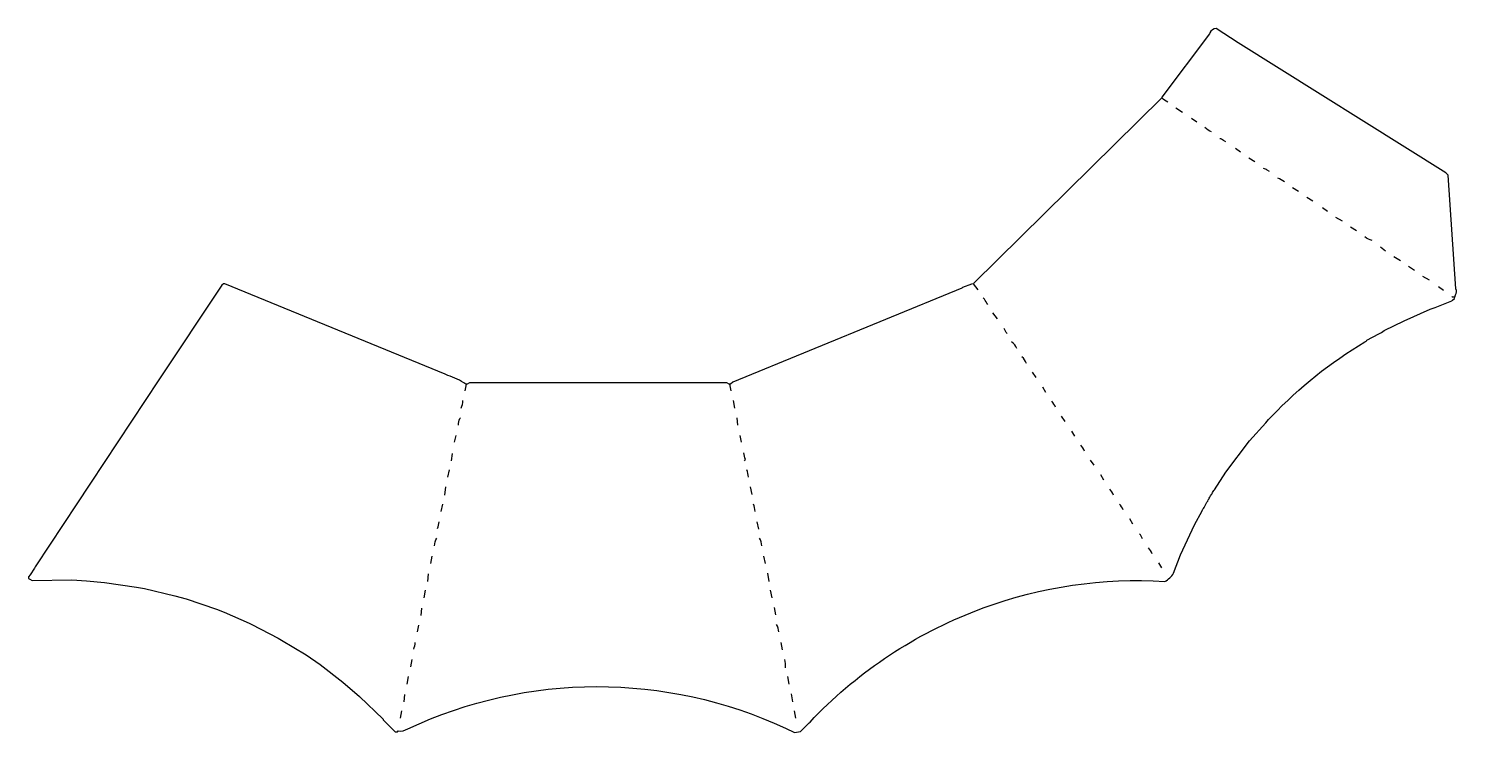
# Model space of a CAD drawing. Extents: x 197 to 2117, y 102 to 1048.
import ezdxf

# ---------------------------------------------------------------- set-up
doc = ezdxf.new("R2010")
doc.units = 0
doc.layers.get('0').update_dxf_attribs({"linetype": 'CONTINUOUS'})

msp = doc.modelspace()

# ---------------------------------------------------------------- linework, layer by layer
at = {"color": 7, "linetype": 'CONTINUOUS'}
for points in [[(1227, 102), (1234.946154, 103.430769), (1247, 115), (1248, 116, -0.108911), (1464.1, 262.8), (1480.9, 269.3, -0.103049), (1725, 305, 0.164401), (1736.7, 316.1), (1746.3, 340.9), (1765.2, 380.9), (1775.2, 399.9, -0.06304), (1777.8, 404.1), (1778.8, 406.1, -0.067868), (1783, 413, -0.129316), (1785.8, 418.1), (1786.2, 418.9, -0.113019), (1789, 423, -0.129316), (1791.8, 428.1), (1807, 452), (1839, 494), (1861, 518, -0.071068), (1869, 527, -0.06829), (1994.1, 626.8, 0.118981), (1997, 629), (2013.1, 637.8, 0.067868), (2020, 642), (2046.9, 655.2), (2082.1, 670.7), (2088.9, 673.3), (2111, 682), (2112.1, 682.8), (2114.7, 685.1), (2115, 687), (2115.8, 690.1, 0.285972), (2116.461929, 698.032995), (2106, 851), (2103, 854), (1823.9, 1028.8), (1794, 1048, 0.29833), (1785.8, 1042.1), (1785, 1041), (1721, 956), (1721, 955), (1468.2, 705.9), (1468, 705), (1465.088235, 704.647059), (1453.1, 699.8), (1451.9, 699.3), (1144.1, 572.8), (1141, 570), (1139, 570), (1136, 572), (790, 572), (787, 570), (785, 570, 0.072229), (760.9, 581.8), (757.1, 583.3), (461, 705), (459, 705), (457, 703), (456, 702), (372.2, 575.9), (207, 326, 0.067868), (205.2, 322.9), (199.2, 313.9), (197, 311), (197, 309), (198.9, 307.8), (202, 306), (255, 307), (274.976309, 305.526185), (298.959016, 303.54918), (342.076923, 297.384615), (353.076923, 295.384615), (393.9, 285.7), (408.911765, 281.647059), (449.9, 267.7), (459.9, 263.7), (493.9, 248.8), (497.1, 247.2), (532.846154, 228.769231), (537.1, 226.2), (570.153846, 206.230769), (589.18, 193.24), (619.795082, 169.754098), (642.223757, 150.248619), (674, 120), (674, 119), (690, 103), (693, 103), (694, 104, 0.166575), (707.1, 106.8, -0.221672), (1214.9, 107.8), (1227, 102)], [(1729, 949, -0.079216), (1721, 955)], [(1788, 909, -0.071762), (1779, 915)], [(1807, 896), (1803.846154, 897.769231, 0.108522), (1799, 900)], [(1866, 856), (1862.846154, 857.769231, 0.108522), (1858, 860)], [(1886, 842, 0.079474), (1877, 847)], [(2004, 763, -0.071135), (1994, 768)], [(1487, 677), (1485.8, 678.9, 0.069519), (1481, 686)], [(1513, 638, -0.084471), (1509, 645)], [(1526, 618, 0.156021), (1519, 627)], [(1539, 598, 0.133455), (1533, 607)], [(779, 538, 0.09779), (781, 548)], [(1578, 539, 0.116472), (1573, 547)], [(775, 515, -0.084195), (777, 524), (778, 525)], [(1617, 480, 0.116472), (1612, 488)], [(1160, 467), (1161, 469, -0.084195), (1159, 478)], [(1165, 445, 0.063906), (1163, 455)], [(1656, 421, 0.116472), (1651, 429)], [(1174, 399, 0.09779), (1172, 409)], [(1669, 401, 0.116472), (1664, 409)], [(747, 376, 0.084195), (749, 385)], [(1695, 362, 0.079116), (1691, 369)], [(743, 353, -0.143429), (746, 363)], [(1183, 353, 0.1709), (1180, 363)], [(1708, 342, 0.116472), (1703, 350)], [(1206, 237, 0.134143), (1203, 247)], [(715, 214, 0.084195), (717, 223)], [(1215, 189, 0.067304), (1214, 200)]]:
    msp.add_lwpolyline(points, format="xyb", dxfattribs=at)
for points in [[(1749, 935), (1740, 941)], [(1768, 922), (1761, 927)], [(1827, 882), (1820, 887)], [(1846, 869), (1838, 874)], [(1905, 829), (1897, 834)], [(1924, 816), (1916, 821)], [(1944, 802), (1937, 807)], [(1964, 789), (1955, 794)], [(1983, 776), (1975, 781)], [(2022, 749), (2015, 754)], [(2042, 736), (2033, 741)], [(2061, 723), (2053, 728)], [(2081, 710), (2072, 715)], [(1474, 697), (1468, 705)], [(2100, 696), (2093, 701)], [(2115, 687), (2112, 687), (2111, 688)], [(1500, 658), (1494, 666)], [(1552, 579), (1547, 586)], [(784, 561), (786, 570)], [(1142, 561), (1140, 570)], [(1565, 559), (1561, 566)], [(1147, 538), (1145, 548)], [(1151, 515), (1150, 525)], [(1591, 520), (1586, 527)], [(770, 492), (772, 501)], [(1156, 492), (1154, 501)], [(1604, 500), (1600, 507)], [(766, 467), (767, 477)], [(1630, 461), (1625, 468)], [(761, 445), (763, 455)], [(1643, 441), (1639, 448)], [(757, 421), (758, 432)], [(1170, 422), (1168, 432)], [(752, 399), (754, 409)], [(1179, 375), (1177, 385)], [(1682, 382), (1678, 389)], [(738, 329), (740, 339)], [(1188, 329), (1186, 339)], [(1721, 323), (1717, 330)], [(734, 305), (735, 315)], [(1193, 305), (1191, 316)], [(729, 283), (731, 293)], [(1197, 283), (1195, 293)], [(725, 259), (726, 269)], [(1202, 260), (1200, 270)], [(720, 237), (722, 246)], [(1211, 213), (1209, 223)], [(711, 190), (713, 200)], [(706, 167), (708, 177)], [(1220, 167), (1218, 177)], [(1225, 143), (1223, 154)], [(702, 143), (703, 153)], [(697, 121), (699, 131)], [(1229, 121), (1227, 131)]]:
    msp.add_lwpolyline(points, dxfattribs=at)

doc.saveas('drawing.dxf')
